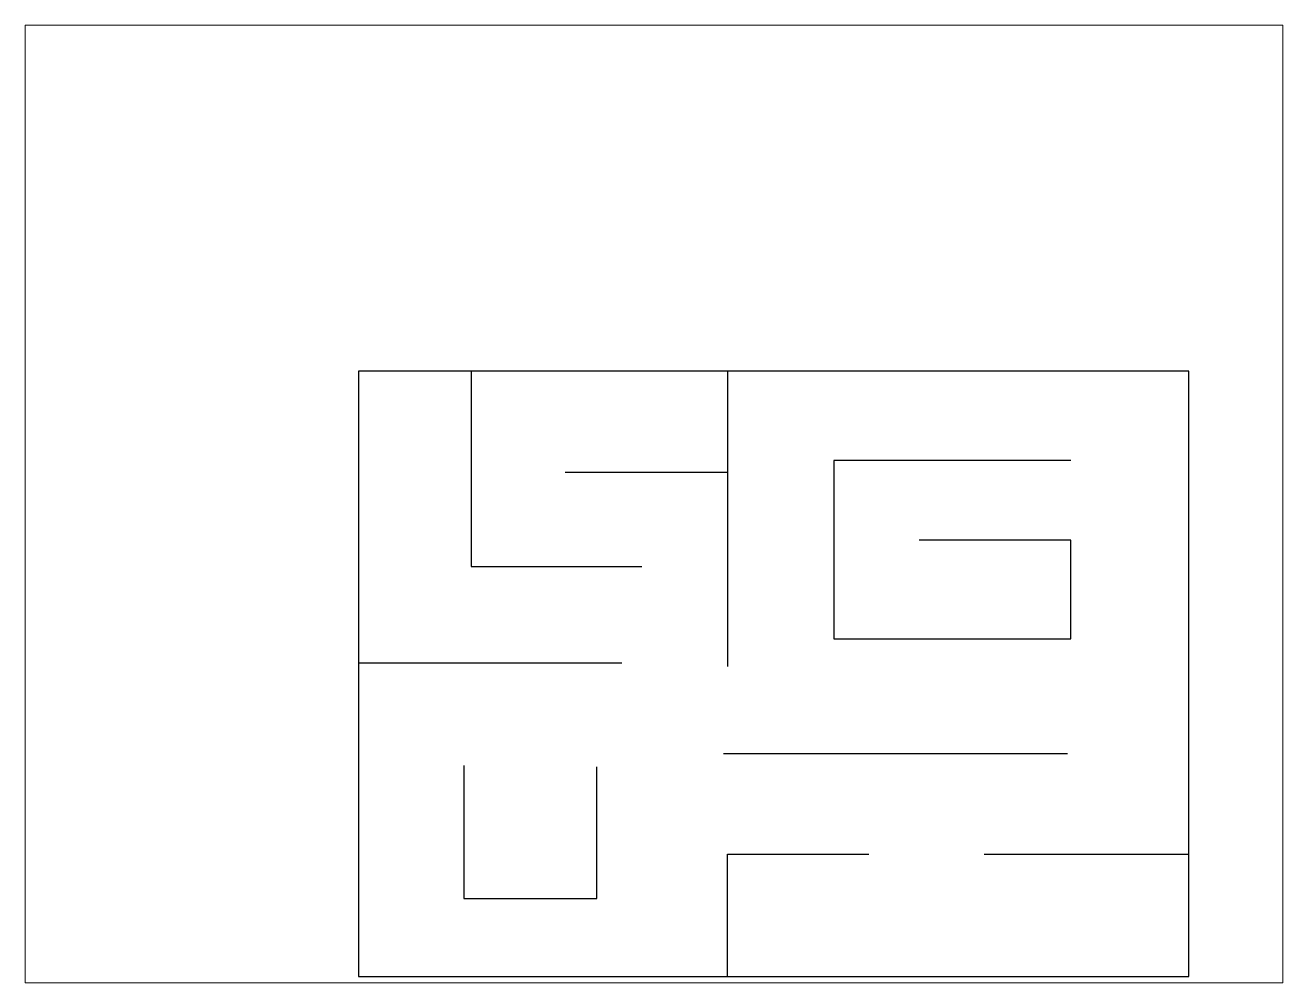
# Paper-space layout 'Layout1' of a CAD drawing. Header units: inches. Extents: x 1.05 to 9.45, y 0.8 to 7.2.
# The model-space entities are those that its viewports show. They can reach past a viewport. Long polylines and large blocks are cut down to what shows.
import ezdxf

# ---------------------------------------------------------------- set-up
doc = ezdxf.new("R2010")
doc.units = ezdxf.units.IN
doc.header["$MEASUREMENT"] = 0

msp = doc.modelspace()

# ---------------------------------------------------------------- linework, layer by layer
for p, q in [((10.632, 28.319), (10.632, 20.254)), ((21.209, 28.319), (21.209, 16.129)), ((35.391, 24.638), (25.597, 24.638)), ((25.597, 24.638), (25.597, 17.265)), ((21.209, 24.14), (14.521, 24.14)), ((35.391, 21.35), (29.126, 21.35)), ((35.391, 17.265), (35.391, 21.35)), ((10.632, 20.254), (17.673, 20.254)), ((25.597, 17.265), (35.391, 17.265)), ((5.98, 16.282), (16.85, 16.282)), ((21.055, 12.538), (35.244, 12.538)), ((10.332, 12.04), (10.332, 6.541)), ((15.822, 6.541), (15.822, 11.977)), ((21.209, 3.319), (21.209, 8.37)), ((21.209, 8.37), (27.05, 8.37)), ((31.815, 8.37), (40.256, 8.37)), ((10.332, 6.541), (15.822, 6.541))]:
    msp.add_line(p, q)
msp.add_lwpolyline([(5.98, 3.319), (40.256, 3.319), (40.256, 28.319), (5.98, 28.319)], close=True)

psp = doc.layouts.get("Layout1")

# ---------------------------------------------------------------- viewports
at = {"layer": '0'}
psp.add_viewport(center=(5.25, 4), size=(8.4, 6.4), view_center_point=(18.181, 22.8378), view_height=39.552799, dxfattribs=at)

doc.saveas('drawing.dxf')
